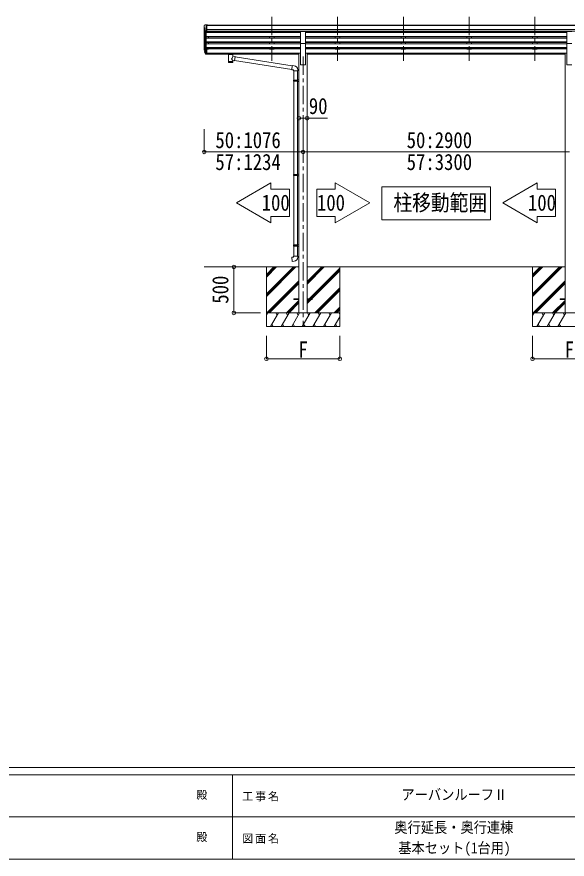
# Model space of a CAD drawing. Units: millimetres at full size, sheet at 1:40; details may follow other scales. Extents: x -29423 to 3259, y -7760 to 7760.
# Drawn here: x -10932 to -4938, y -7760 to 1415 of the extents above; entities that cross this region are included whole.
import ezdxf
from ezdxf.enums import TextEntityAlignment as Align

# ---------------------------------------------------------------- set-up
doc = ezdxf.new("R2010")
doc.units = ezdxf.units.MM
doc.header["$LTSCALE"] = 40
doc.header["$PDMODE"] = 32
doc.header["$PDSIZE"] = 40
doc.linetypes.add('CHAIN1', pattern=[8, 5, -1, 1, -1])
for name, color, linetype, lineweight in [('0-0_0', 7, 'Continuous', 9), ('0-1_本体', 5, 'CHAIN1', 9), ('0-3_ELV2', 4, 'Continuous', 9), ('0-6_OTH_LINE', 6, 'Continuous', 9), ('0-9_OUTLINE', 7, 'Continuous', 9), ('F-0_240', 7, 'Continuous', 9)]:
    doc.layers.add(name, color=color, linetype=linetype, lineweight=lineweight)
doc.styles.add('ＭＳ ゴシック', font='')
doc.styles.get('ＭＳ ゴシック').set_extended_font_data('MS Gothic')

msp = doc.modelspace()

# ---------------------------------------------------------------- linework, layer by layer
at = {"layer": '0-0_0'}
for p, q in [((-8889.98, -1309.72), (-7859.18, -1309.72)), ((-8213.98, -1603.9), (-7919.8, -1309.72)), ((-8213.98, -1618.04), (-7905.66, -1309.72)), ((-8213.98, -1632.18), (-7891.52, -1309.72)), ((-8213.98, -1420.05), (-8103.65, -1309.72)), ((-8213.98, -1405.91), (-8117.8, -1309.72)), ((-8213.98, -1391.77), (-8131.94, -1309.72)), ((-7768.78, -1309.72), (-4959.18, -1309.72)), ((-7768.78, -1495.35), (-7583.15, -1309.72)), ((-7768.78, -1481.21), (-7597.3, -1309.72)), ((-7768.78, -1467.07), (-7611.44, -1309.72)), ((-7768.78, -1679.2), (-7413.98, -1324.4)), ((-7768.78, -1693.34), (-7413.98, -1338.54)), ((-7766.52, -1705.22), (-7413.98, -1352.69)), ((-7413.98, -1309.72), (-7413.98, -1959.72)), ((-5313.98, -1603.9), (-5019.8, -1309.72)), ((-5313.98, -1618.04), (-5005.66, -1309.72)), ((-5313.98, -1632.18), (-4991.52, -1309.72)), ((-5313.98, -1420.05), (-5203.65, -1309.72)), ((-5313.98, -1405.91), (-5217.8, -1309.72)), ((-5313.98, -1391.77), (-5231.94, -1309.72)), ((-8207.68, -1809.72), (-7859.18, -1461.23)), ((-5307.68, -1809.72), (-4959.18, -1461.23)), ((-8193.53, -1809.72), (-7859.18, -1475.38)), ((-8179.39, -1809.72), (-7859.18, -1489.52)), ((-7687.18, -1809.72), (-7413.98, -1536.53)), ((-7673.03, -1809.72), (-7413.98, -1550.67)), ((-5293.53, -1809.72), (-4959.18, -1475.38)), ((-5279.39, -1809.72), (-4959.18, -1489.52)), ((-7658.89, -1809.72), (-7413.98, -1564.82)), ((-7995.54, -1809.72), (-7859.18, -1673.36)), ((-7981.4, -1809.72), (-7859.18, -1687.51)), ((-7967.26, -1809.72), (-7859.18, -1701.65)), ((-5095.54, -1809.72), (-4959.18, -1673.36)), ((-5081.4, -1809.72), (-4959.18, -1687.51)), ((-5067.26, -1809.72), (-4959.18, -1701.65)), ((-7413.98, -1809.72), (-8213.98, -1809.72)), ((-8213.98, -1837.22), (-8198.11, -1809.72)), ((-8169.24, -1959.72), (-8082.64, -1809.72)), ((-8097.64, -1835.7), (-8112.64, -1809.72)), ((-8053.77, -1959.72), (-7967.17, -1809.72)), ((-7982.17, -1835.7), (-7997.17, -1809.72)), ((-7938.3, -1959.72), (-7851.7, -1809.72)), ((-7866.7, -1835.7), (-7881.7, -1809.72)), ((-7822.83, -1959.72), (-7736.23, -1809.72)), ((-7751.23, -1835.7), (-7766.23, -1809.72)), ((-7707.36, -1959.72), (-7620.76, -1809.72)), ((-7635.76, -1835.7), (-7650.76, -1809.72)), ((-7591.89, -1959.72), (-7505.28, -1809.72)), ((-7535.29, -1809.72), (-7520.29, -1835.7)), ((-7475.04, -1809.72), (-7413.98, -1748.66)), ((-7460.9, -1809.72), (-7413.98, -1762.81)), ((-7446.76, -1809.72), (-7413.98, -1776.95)), ((-7419.82, -1809.72), (-7413.98, -1819.82)), ((-4513.98, -1809.72), (-5313.98, -1809.72)), ((-5313.98, -1837.22), (-5298.11, -1809.72)), ((-5269.24, -1959.72), (-5182.64, -1809.72)), ((-5197.64, -1835.7), (-5212.64, -1809.72)), ((-5153.77, -1959.72), (-5067.17, -1809.72)), ((-5082.17, -1835.7), (-5097.17, -1809.72)), ((-5038.3, -1959.72), (-4951.7, -1809.72)), ((-4966.7, -1835.7), (-4981.7, -1809.72)), ((-7476.42, -1959.72), (-7413.98, -1851.58)), ((-8154.24, -1933.74), (-8139.24, -1959.72)), ((-8038.77, -1933.74), (-8023.77, -1959.72)), ((-7923.3, -1933.74), (-7908.3, -1959.72)), ((-7807.83, -1933.74), (-7792.83, -1959.72)), ((-7692.36, -1933.74), (-7677.36, -1959.72)), ((-7576.89, -1933.74), (-7561.89, -1959.72)), ((-7461.42, -1933.74), (-7446.42, -1959.72)), ((-5254.24, -1933.74), (-5239.24, -1959.72)), ((-5138.77, -1933.74), (-5123.77, -1959.72)), ((-5023.3, -1933.74), (-5008.3, -1959.72))]:
    msp.add_line(p, q, dxfattribs=at)
for points in [[(-8213.98, -1309.72), (-8213.98, -1959.72), (-7413.98, -1959.72)], [(-5313.98, -1309.72), (-5313.98, -1959.72), (-4513.98, -1959.72)]]:
    msp.add_lwpolyline(points, dxfattribs=at)
at = {"layer": '0-1_本体'}
for p, q in [((-8153.98, 1414.68), (-8153.98, 937.16)), ((-7437.98, 1414.68), (-7437.98, 937.16)), ((-6721.98, 1414.68), (-6721.98, 937.16)), ((-6005.98, 1414.68), (-6005.98, 937.16)), ((-5289.98, 1414.68), (-5289.98, 937.16)), ((-7813.98, 983.84), (-7813.98, -1959.72))]:
    msp.add_line(p, q, dxfattribs=at)
at = {"layer": '0-3_ELV2'}
for p, q in [((-8891.98, 1317.79), (-8891.98, 1317.16)), ((-8889.98, 1296.58), (-8889.98, 1061.92)), ((-8889.45, 1295.97), (-8884.13, 1292.91)), ((-8885.07, 1326.59), (-8889.14, 1320.78)), ((-8881.98, 1327.16), (-8884.32, 1327.02)), ((-8883.98, 1292.65), (-8883.98, 1276.37)), ((-8881.98, 1327.16), (-8863.48, 1327.16)), ((-8869.98, 1254.17), (-8869.98, 1327.16)), ((-8863.48, 1327.16), (-8853.48, 1327.07)), ((-8863.48, 1255.17), (-8863.48, 1327.16)), ((-8863.48, 1325.56), (-3874.48, 1325.56)), ((-8863.48, 1320.34), (-3874.48, 1320.34)), ((-8853.48, 1325.56), (-8853.48, 1327.07)), ((-8877.61, 1255.99), (-8886.61, 1271.58)), ((-8885.01, 1268.81), (-8885.01, 1035.21)), ((-8875.98, 1254.65), (-8875.99, 1016.78)), ((-8869.98, 1254.17), (-8875.19, 1254.49)), ((-8863.48, 1255.17), (-8869.98, 1255.17)), ((-8869.98, 1254.17), (-8869.98, 1061.55)), ((-8869.98, 1243.2), (-7841.48, 1243.2)), ((-8869.98, 1201.32), (-7841.48, 1201.32)), ((-8869.98, 1199.82), (-7841.48, 1199.82)), ((-8869.98, 1195.51), (-7841.48, 1195.51)), ((-3864.48, 1276.81), (-8863.48, 1276.81)), ((-3864.48, 1258.95), (-8863.48, 1258.95)), ((-7841.48, 1255.71), (-8863.48, 1255.71)), ((-8844.98, 1255.71), (-8844.98, 1243.2)), ((-8844.98, 1195.51), (-8844.98, 1182.65)), ((-8178.98, 1255.71), (-8178.98, 1243.2)), ((-8178.98, 1195.51), (-8178.98, 1182.65)), ((-8128.98, 1255.71), (-8128.98, 1243.3)), ((-8128.98, 1195.51), (-8128.98, 1182.65)), ((-7841.48, 1124.73), (-7841.48, 1256.53)), ((-7841.48, 1256.53), (-7786.48, 1256.53)), ((-7786.48, 1124.73), (-7786.48, 1256.53)), ((-4941.48, 1255.71), (-7786.48, 1255.71)), ((-4941.48, 1243.2), (-7786.48, 1243.2)), ((-4941.48, 1201.32), (-7786.48, 1201.32)), ((-4941.48, 1199.82), (-7786.48, 1199.82)), ((-4941.48, 1195.51), (-7786.48, 1195.51)), ((-7462.98, 1255.71), (-7462.98, 1243.2)), ((-7462.98, 1195.51), (-7462.98, 1182.65)), ((-7412.98, 1255.71), (-7412.98, 1243.3)), ((-7412.98, 1195.51), (-7412.98, 1182.65)), ((-6746.98, 1255.71), (-6746.98, 1243.2)), ((-6746.98, 1195.51), (-6746.98, 1182.65)), ((-6696.98, 1255.71), (-6696.98, 1243.3)), ((-6696.98, 1195.51), (-6696.98, 1182.65)), ((-6030.98, 1255.71), (-6030.98, 1243.2)), ((-6030.98, 1195.51), (-6030.98, 1182.65)), ((-5980.98, 1255.71), (-5980.98, 1243.3)), ((-5980.98, 1195.51), (-5980.98, 1182.65)), ((-5314.98, 1255.71), (-5314.98, 1243.2)), ((-5314.98, 1195.51), (-5314.98, 1182.65)), ((-5264.98, 1255.71), (-5264.98, 1243.3)), ((-5264.98, 1195.51), (-5264.98, 1182.65)), ((-4941.48, 1124.73), (-4941.48, 1256.53)), ((-4941.48, 1256.53), (-4886.48, 1256.53)), ((-8869.98, 1182.65), (-7841.48, 1182.65)), ((-8869.98, 1140.77), (-7841.48, 1140.77)), ((-8869.98, 1139.28), (-7841.48, 1139.28)), ((-8869.98, 1134.96), (-7841.48, 1134.96)), ((-8869.98, 1122.1), (-7841.48, 1122.1)), ((-8844.98, 1134.96), (-8844.98, 1122.1)), ((-8178.98, 1134.96), (-8178.98, 1122.2)), ((-8128.98, 1134.96), (-8128.98, 1122.1)), ((-7841.48, 1124.73), (-7841.48, 890.28)), ((-7841.48, 1124.73), (-7786.48, 1124.73)), ((-4941.48, 1182.65), (-7786.48, 1182.65)), ((-4941.48, 1140.77), (-7786.48, 1140.77)), ((-4941.48, 1139.28), (-7786.48, 1139.28)), ((-4941.48, 1134.96), (-7786.48, 1134.96)), ((-7786.48, 1124.73), (-7786.48, 890.28)), ((-4941.48, 1122.1), (-7786.48, 1122.1)), ((-7462.98, 1134.96), (-7462.98, 1122.2)), ((-7412.98, 1134.96), (-7412.98, 1122.1)), ((-6746.98, 1134.96), (-6746.98, 1122.2)), ((-6696.98, 1134.96), (-6696.98, 1122.1)), ((-6030.98, 1134.96), (-6030.98, 1122.2)), ((-5980.98, 1134.96), (-5980.98, 1122.1)), ((-5314.98, 1134.96), (-5314.98, 1122.2)), ((-5264.98, 1134.96), (-5264.98, 1122.1)), ((-4941.48, 1124.73), (-4941.48, 890.28)), ((-4941.48, 1124.73), (-4886.48, 1124.73)), ((-8888.89, 1047.36), (-8885.01, 1039.42)), ((-8888.29, 1048.74), (-8885.01, 1041.68)), ((-8886.58, 1036.09), (-8886.24, 1031.68)), ((-8886.24, 1031.68), (-8877.43, 1008.14)), ((-8885.62, 1032.25), (-8877.43, 1016.07)), ((-8876.42, 1017.2), (-8884.17, 1032.61)), ((-8869.98, 1016.52), (-8875.12, 1016.52)), ((-8869.98, 1014.72), (-8874.83, 1014.72)), ((-8869.98, 1080.22), (-7841.48, 1080.22)), ((-8869.98, 1078.73), (-7841.48, 1078.73)), ((-8869.98, 1074.41), (-7841.48, 1074.41)), ((-8869.98, 1061.55), (-8869.98, 1006.78)), ((-8863.48, 1061.55), (-8869.98, 1061.55)), ((-8863.48, 1021.42), (-8869.98, 1021.42)), ((-8863.48, 1016.54), (-8869.98, 1016.54)), ((-8863.48, 1061.55), (-8863.48, 1007.52)), ((-8844.98, 1060.92), (-8863.48, 1060.92)), ((-8863.48, 1018.85), (-7859.18, 1018.85)), ((-8863.48, 1017.45), (-7859.18, 1017.45)), ((-8629.48, 1009.76), (-8863.48, 1009.76)), ((-8844.98, 1074.41), (-8844.98, 1060.92)), ((-8844.98, 1065.86), (-8178.98, 1065.86)), ((-7859.18, 1009.76), (-8575.48, 1009.76)), ((-8178.98, 1074.41), (-8178.98, 1060.92)), ((-8128.98, 1060.92), (-8178.98, 1060.92)), ((-8128.98, 1074.41), (-8128.98, 1060.92)), ((-8128.98, 1065.86), (-7841.48, 1065.86)), ((-7859.18, 1019.28), (-7841.48, 1019.28)), ((-7859.18, 1019.28), (-7859.18, -1809.72)), ((-4941.48, 1080.22), (-7786.48, 1080.22)), ((-4941.48, 1078.73), (-7786.48, 1078.73)), ((-4941.48, 1074.41), (-7786.48, 1074.41)), ((-7462.98, 1065.86), (-7786.48, 1065.86)), ((-7768.78, 1019.28), (-7786.48, 1019.28)), ((-7768.78, 1019.28), (-7768.78, -1809.72)), ((-4959.18, 1018.85), (-7768.78, 1018.85)), ((-4959.18, 1017.45), (-7768.78, 1017.45)), ((-4959.18, 1009.76), (-7768.78, 1009.76)), ((-7462.98, 1074.41), (-7462.98, 1060.92)), ((-7412.98, 1060.92), (-7462.98, 1060.92)), ((-7412.98, 1074.41), (-7412.98, 1060.92)), ((-6746.98, 1065.86), (-7412.98, 1065.86)), ((-6746.98, 1074.41), (-6746.98, 1060.92)), ((-6696.98, 1060.92), (-6746.98, 1060.92)), ((-6696.98, 1074.41), (-6696.98, 1060.92)), ((-6030.98, 1065.86), (-6696.98, 1065.86)), ((-6030.98, 1074.41), (-6030.98, 1060.92)), ((-5980.98, 1060.92), (-6030.98, 1060.92)), ((-5980.98, 1074.41), (-5980.98, 1060.92)), ((-5314.98, 1065.86), (-5980.98, 1065.86)), ((-5314.98, 1074.41), (-5314.98, 1060.92)), ((-5264.98, 1060.92), (-5314.98, 1060.92)), ((-5264.98, 1074.41), (-5264.98, 1060.92)), ((-4941.48, 1065.86), (-5264.98, 1065.86)), ((-4959.18, 1019.28), (-4941.48, 1019.28)), ((-4959.18, 1019.28), (-4959.18, -1809.72)), ((-8869.98, 1006.78), (-8874.83, 1006.78)), ((-8863.48, 1007.52), (-8869.98, 1007.52)), ((-7841.48, 890.28), (-7786.48, 890.28)), ((-4941.48, 890.28), (-4886.48, 890.28)), ((-7913.98, -1655.22), (-7913.98, -1664.22)), ((-7913.98, -1655.22), (-7859.18, -1655.22)), ((-7913.98, -1664.22), (-7859.18, -1664.22)), ((-7768.78, -1655.22), (-7713.98, -1655.22)), ((-7768.78, -1664.22), (-7713.98, -1664.22)), ((-7713.98, -1655.22), (-7713.98, -1664.22)), ((-5013.98, -1655.22), (-5013.98, -1664.22)), ((-5013.98, -1655.22), (-4959.18, -1655.22)), ((-5013.98, -1664.22), (-4959.18, -1664.22))]:
    msp.add_line(p, q, dxfattribs=at)
for centre, radius, start, end in [((-8888.98, 1317.79), 3, 93, 180), ((-8689.98, 1317.16), 202, 180, 184.94904), ((-8885.08, 1300.35), 6.18, 185.7035, 224.99897), ((-8884.26, 1326.02), 1, 93.5, 145), ((-8884.28, 1292.65), 0.3, 0, 60), ((-8884.01, 1273.08), 3, 94.7167, 210), ((-8884.28, 1276.37), 0.3, 274.7167, 0), ((-8875.01, 1257.49), 3, 210, 266.5), ((-8860.8, 1056.48), 29.53, 186.50806, 197.98144), ((-8859.4, 1058.24), 30.41, 187.1552, 198.19734)]:
    msp.add_arc(centre, radius, start, end, dxfattribs=at)
for centre, major_axis, ratio, start_param, end_param in [((-8801.33, 1056.05), (-89.06, 1.43), 0.57596, 6.1962358, 6.3678173), ((-8802.12, 1062.73), (87.93, 4.42), 0.541684, 3.0659337, 3.2228513), ((-8885.27, 1036.09), (1.3, 0), 0.90356, 1.3700892, 3.347195), ((-8799.35, 1052.28), (-89.07, 0), 0.90356, 0.2056023, 0.2515348), ((-8800.07, 1056.15), (-88.05, 0), 0.90356, 0.2662965, 0.3003836), ((-8874.83, 1017.43), (-3, 0), 0.90356, 0.5235988, 1.5707963), ((-8875.12, 1017.88), (-1.5, 0), 0.90356, 0.5235988, 1.5707963), ((-8874.83, 1009.49), (3, 0), 0.90356, 3.6651914, 4.712389)]:
    msp.add_ellipse(centre, major_axis=major_axis, ratio=ratio, start_param=start_param, end_param=end_param, dxfattribs=at)
at = {"layer": '0-6_OTH_LINE'}
for p, q in [((-7859.18, 310.73), (-7768.78, 310.73)), ((-8889.98, -57.22), (-8889.98, 192.78)), ((-7813.98, -57.22), (-7813.98, 192.78)), ((-7813.98, -57.22), (-8889.98, -57.22)), ((-4913.98, -57.22), (-7813.98, -57.22)), ((-8567.1, -1309.72), (-8276.95, -1309.72)), ((-8567.1, -1809.72), (-8567.1, -1309.72)), ((-8567.1, -1809.72), (-8276.95, -1809.72)), ((-8213.98, -2309.72), (-8213.98, -2059.74)), ((-8213.98, -2309.72), (-8213.98, -2059.74)), ((-7413.98, -2309.72), (-7413.98, -2059.74)), ((-7413.98, -2309.72), (-7413.98, -2059.74)), ((-5313.98, -2309.72), (-5313.98, -2059.74)), ((-5313.98, -2309.72), (-5313.98, -2059.74)), ((-8213.98, -2309.72), (-7413.98, -2309.72)), ((-8213.98, -2309.72), (-7413.98, -2309.72)), ((-5313.98, -2309.72), (-4513.98, -2309.72)), ((-5313.98, -2309.72), (-4513.98, -2309.72))]:
    msp.add_line(p, q, dxfattribs=at)
at = {"layer": '0-6_OTH_LINE', "lineweight": 18}
msp.add_line((-7768.78, 310.73), (-7546.84, 310.73), dxfattribs=at)
at = {"layer": '0-6_OTH_LINE', "color": 7}
for p, q in [((-8164.12, -394.23), (-8164.12, -461.43)), ((-7463.85, -394.23), (-7463.85, -461.43)), ((-6956.46, -795.23), (-6956.46, -435.23)), ((-6956.46, -435.23), (-5771.51, -435.23)), ((-5771.51, -435.23), (-5771.51, -795.23)), ((-5264.12, -394.23), (-5264.12, -461.43)), ((-8164.12, -761.03), (-7963.72, -761.03)), ((-8164.12, -761.03), (-8164.12, -828.23)), ((-7463.85, -761.03), (-7664.25, -761.03)), ((-7463.85, -761.03), (-7463.85, -828.23)), ((-5771.51, -795.23), (-6956.46, -795.23)), ((-5264.12, -761.03), (-5063.72, -761.03)), ((-5264.12, -761.03), (-5264.12, -828.23))]:
    msp.add_line(p, q, dxfattribs=at)
for points in [[(-8164.12, -828.23), (-8539.98, -611.23), (-8164.12, -394.23)], [(-7463.85, -828.23), (-7087.99, -611.23), (-7463.85, -394.23)], [(-5264.12, -828.23), (-5639.98, -611.23), (-5264.12, -394.23)], [(-8164.12, -461.43), (-7963.72, -461.43), (-7963.72, -761.03)], [(-7463.85, -461.43), (-7664.25, -461.43), (-7664.25, -761.03)], [(-5264.12, -461.43), (-5063.72, -461.43), (-5063.72, -761.03)]]:
    msp.add_lwpolyline(points, dxfattribs=at)
at = {"layer": '0-6_OTH_LINE'}
for p in [(-7859.18, 310.73), (-7768.78, 310.73), (-8889.98, -57.22), (-7813.98, -57.22), (-8567.1, -1309.72), (-8567.1, -1809.72), (-8213.98, -2309.72), (-7413.98, -2309.72), (-5313.98, -2309.72)]:
    msp.add_point(p, dxfattribs=at)
at = {"layer": '0-9_OUTLINE'}
for p, q in [((-8645.98, 1016.68), (-8645.98, 1010.92)), ((-8643.98, 1017.34), (-8560.98, 1017.34)), ((-8643.98, 1015.16), (-8560.98, 1015.16)), ((-8643.98, 1010.26), (-8629.48, 1010.26)), ((-8629.48, 1004.61), (-8629.48, 1011.16)), ((-8575.48, 1004.61), (-8575.48, 1011.16)), ((-8575.48, 1010.26), (-8560.98, 1010.26)), ((-8558.98, 1016.68), (-8558.98, 1010.92)), ((-8625.38, 1003.69), (-8625.4, 918.25)), ((-8554.37, 981.04), (-8579.59, 984.95)), ((-8579.57, 918.25), (-8579.59, 938.92)), ((-8579.59, 938.6), (-8561.39, 935.78)), ((-8579.58, 984.94), (-8579.58, 1003.69)), ((-8554.37, 981.04), (-8561.39, 935.78)), ((-7937.04, 840.7), (-8561.12, 937.52)), ((-7933.37, 882.64), (-8554.68, 979.03)), ((-7912.37, 882.68), (-7933.21, 884.5)), ((-7917.29, 826.93), (-7871.29, 826.93)), ((-7915.18, 826.93), (-7915.18, 726.21)), ((-7873.18, 826.93), (-7873.18, 728.77)), ((-7871.29, 826.93), (-7871.29, 837.85)), ((-7917.18, 724.21), (-7916.18, 726.21)), ((-7917.18, 724.21), (-7873.18, 724.21)), ((-7917.18, 724.21), (-7917.18, 716.21)), ((-7917.18, 716.21), (-7873.18, 716.21)), ((-7917.18, 716.21), (-7916.18, 714.21)), ((-7916.18, 726.21), (-7873.18, 726.21)), ((-7916.18, 714.21), (-7873.18, 714.21)), ((-7915.18, 714.21), (-7915.18, -302.48)), ((-7877.66, 724.21), (-7878.09, 726.21)), ((-7875.18, 728.71), (-7859.18, 729.18)), ((-7875.18, 726.71), (-7875.18, 728.71)), ((-7875.18, 726.71), (-7873.18, 726.71)), ((-7875.18, 711.71), (-7875.18, 713.71)), ((-7875.18, 711.71), (-7859.18, 711.24)), ((-7873.18, 711.65), (-7873.18, -299.92)), ((-7859.18, 729.18), (-7859.18, 711.24)), ((-7917.18, -304.48), (-7916.18, -302.48)), ((-7917.18, -304.48), (-7873.18, -304.48)), ((-7917.18, -304.48), (-7917.18, -312.48)), ((-7917.18, -312.48), (-7873.18, -312.48)), ((-7917.18, -312.48), (-7916.18, -314.48)), ((-7916.18, -302.48), (-7873.18, -302.48)), ((-7916.18, -314.48), (-7873.18, -314.48)), ((-7915.18, -314.48), (-7915.18, -1070.16)), ((-7877.66, -304.48), (-7878.09, -302.48)), ((-7875.18, -299.98), (-7859.18, -299.51)), ((-7875.18, -301.98), (-7875.18, -299.98)), ((-7875.18, -301.98), (-7873.18, -301.98)), ((-7875.18, -316.98), (-7875.18, -314.98)), ((-7875.18, -316.98), (-7859.18, -317.45)), ((-7873.18, -317.04), (-7873.18, -1067.61)), ((-7859.18, -299.51), (-7859.18, -317.45)), ((-7917.18, -1072.16), (-7916.18, -1070.16)), ((-7917.18, -1072.16), (-7873.18, -1072.16)), ((-7917.18, -1072.16), (-7917.18, -1080.16)), ((-7917.18, -1080.16), (-7873.18, -1080.16)), ((-7917.18, -1080.16), (-7916.18, -1082.16)), ((-7916.18, -1070.16), (-7873.18, -1070.16)), ((-7916.18, -1082.16), (-7873.18, -1082.16)), ((-7915.18, -1082.16), (-7915.18, -1192.17)), ((-7877.66, -1072.16), (-7878.09, -1070.16)), ((-7875.18, -1067.66), (-7859.18, -1067.19)), ((-7875.18, -1069.66), (-7875.18, -1067.66)), ((-7875.18, -1069.66), (-7873.18, -1069.66)), ((-7875.18, -1084.66), (-7875.18, -1082.66)), ((-7875.18, -1084.66), (-7859.18, -1085.14)), ((-7873.18, -1084.72), (-7873.18, -1192.17)), ((-7859.18, -1067.19), (-7859.18, -1085.14)), ((-7917.18, -1192.17), (-7871.18, -1192.17)), ((-7917.18, -1202.17), (-7917.18, -1192.17)), ((-7871.18, -1192.17), (-7871.18, -1203.08))]:
    msp.add_line(p, q, dxfattribs=at)
for points in [[(-8645.98, 1016.68), (-8645.95, 1016.87), (-8645.86, 1017.01), (-8645.77, 1017.1), (-8645.66, 1017.16), (-8645.54, 1017.21), (-8645.25, 1017.27), (-8644.76, 1017.32), (-8644.22, 1017.34), (-8643.98, 1017.34)], [(-8645.98, 1010.92), (-8645.95, 1010.72), (-8645.86, 1010.59), (-8645.77, 1010.49), (-8645.66, 1010.43), (-8645.54, 1010.39), (-8645.25, 1010.33), (-8644.76, 1010.28), (-8644.22, 1010.26), (-8643.98, 1010.26)], [(-8560.98, 1017.34), (-8560.63, 1017.34), (-8560.1, 1017.31), (-8559.65, 1017.26), (-8559.35, 1017.18), (-8559.18, 1017.08), (-8559.06, 1016.95), (-8558.99, 1016.77), (-8558.98, 1016.68)], [(-8560.98, 1010.26), (-8560.63, 1010.26), (-8560.1, 1010.29), (-8559.65, 1010.34), (-8559.35, 1010.41), (-8559.18, 1010.51), (-8559.06, 1010.65), (-8558.99, 1010.83), (-8558.98, 1010.92)], [(-7933.21, 884.5), (-7937.22, 838.68), (-7917.29, 836.93), (-7917.29, 826.93)], [(-7877.66, 724.21), (-7877.66, 716.21), (-7878.09, 714.21)], [(-7875.18, 713.71), (-7873.18, 713.71), (-7873.18, 726.71)], [(-7877.66, -304.48), (-7877.66, -312.48), (-7878.09, -314.48)], [(-7875.18, -314.98), (-7873.18, -314.98), (-7873.18, -301.98)], [(-7877.66, -1072.16), (-7877.66, -1080.16), (-7878.09, -1082.16)], [(-7875.18, -1082.66), (-7873.18, -1082.66), (-7873.18, -1069.66)], [(-7912.26, -1247.91), (-7933.1, -1249.73), (-7937.11, -1203.91), (-7917.18, -1202.17)]]:
    msp.add_lwpolyline(points, dxfattribs=at)
for centre, start, end in [((-7916.29, 837.85), 0, 85), ((-7916.18, -1203.08), 275, 0)]:
    msp.add_arc(centre, 45, start, end, dxfattribs=at)
for centre, major_axis, ratio, start_param, end_param in [((-8643.98, 1014.94), (2, 0), 0.109601, 3.1415927, 4.712389), ((-8602.48, 1011.16), (27, 0), 0.070066, 6.2831853, 9.424778), ((-8560.98, 1014.94), (2, 0), 0.109601, 4.712389, 6.2831853), ((-8602.48, 1004.69), (27.06, 0), 0.069685, 3.1415927, 6.2831853), ((-8602.48, 918.25), (22.92, 0), 0.101955, 3.1415499, 6.2833984), ((-8602.48, 930.69), (22.91, 0), 0.122865, 3.1415927, 6.2831853), ((-8602.49, 958.41), (-22.81, -26.62), 0.234429, 1.6855472, 3.1268519), ((-8599.93, 961.06), (20.32, -22.25), 0.045535, 0.0389954, 1.3075346), ((-8591.48, 1007.18), (16, 0), 0.361356, 6.2636979, 6.2831853)]:
    msp.add_ellipse(centre, major_axis=major_axis, ratio=ratio, start_param=start_param, end_param=end_param, dxfattribs=at)
at = {"layer": 'F-0_240', "color": 5}
for p, q in [((-19226.65, -6760), (2693.35, -6760)), ((-19226.65, -6840), (-862.33, -6840)), ((-8582.33, -6840), (-8582.33, -7760)), ((-12582.33, -7300), (-4382.33, -7300)), ((-19226.65, -7760), (2693.35, -7760))]:
    msp.add_line(p, q, dxfattribs=at)

# ---------------------------------------------------------------- texts
at = {"layer": '0-6_OTH_LINE', "color": 7, "style": 'ＭＳ ゴシック', "width": 0.85}
for s, p in [('90', (-7751.3, 303.05)), ('50:1076', (-8769.37, -67.92)), ('50:2900', (-6685.56, -67.92)), ('57:1234', (-8769.37, -306.73)), ('57:3300', (-6685.56, -306.73)), ('100', (-8264.95, -749.99)), ('100', (-7663.02, -749.99)), ('柱移動範囲', (-6829.96, -749.99)), ('100', (-5364.95, -749.99)), ('F', (-7863.98, -2349.72)), ('F', (-7863.98, -2349.72)), ('F', (-4963.98, -2349.72)), ('F', (-4963.98, -2349.72))]:
    msp.add_text(s, height=176, dxfattribs=at).set_placement(p, align=Align.BOTTOM_LEFT)
msp.add_text('500', height=176, rotation=90, dxfattribs=at).set_placement((-8575.1, -1709.72), align=Align.BOTTOM_LEFT)
at = {"layer": 'F-0_240', "style": 'ＭＳ ゴシック'}
for p in [(-8976.61, -7130), (-8976.61, -7590)]:
    msp.add_text('殿', height=87.98, dxfattribs=at).set_placement(p, align=Align.BOTTOM_LEFT)
at = {"layer": 'F-0_240', "style": 'ＭＳ ゴシック', "width": 0.9}
for s, p in [('アーバンルーフⅡ', (-6742.33, -7150)), ('奥行延長・奥行連棟', (-6820.22, -7507.84)), ('基本セット(1台用)', (-6777.33, -7731.34))]:
    msp.add_text(s, height=117.3, dxfattribs=at).set_placement(p, align=Align.BOTTOM_LEFT)
at = {"layer": 'F-0_240', "char_height": 87.98, "attachment_point": 7, "style": 'ＭＳ ゴシック'}
for s, insert in [('\\T1.17;工事名', (-8476.86, -7130)), ('\\T1.17;図面名', (-8476.86, -7590))]:
    msp.add_mtext(s, dxfattribs=dict(at, insert=insert))

doc.saveas('drawing.dxf')
